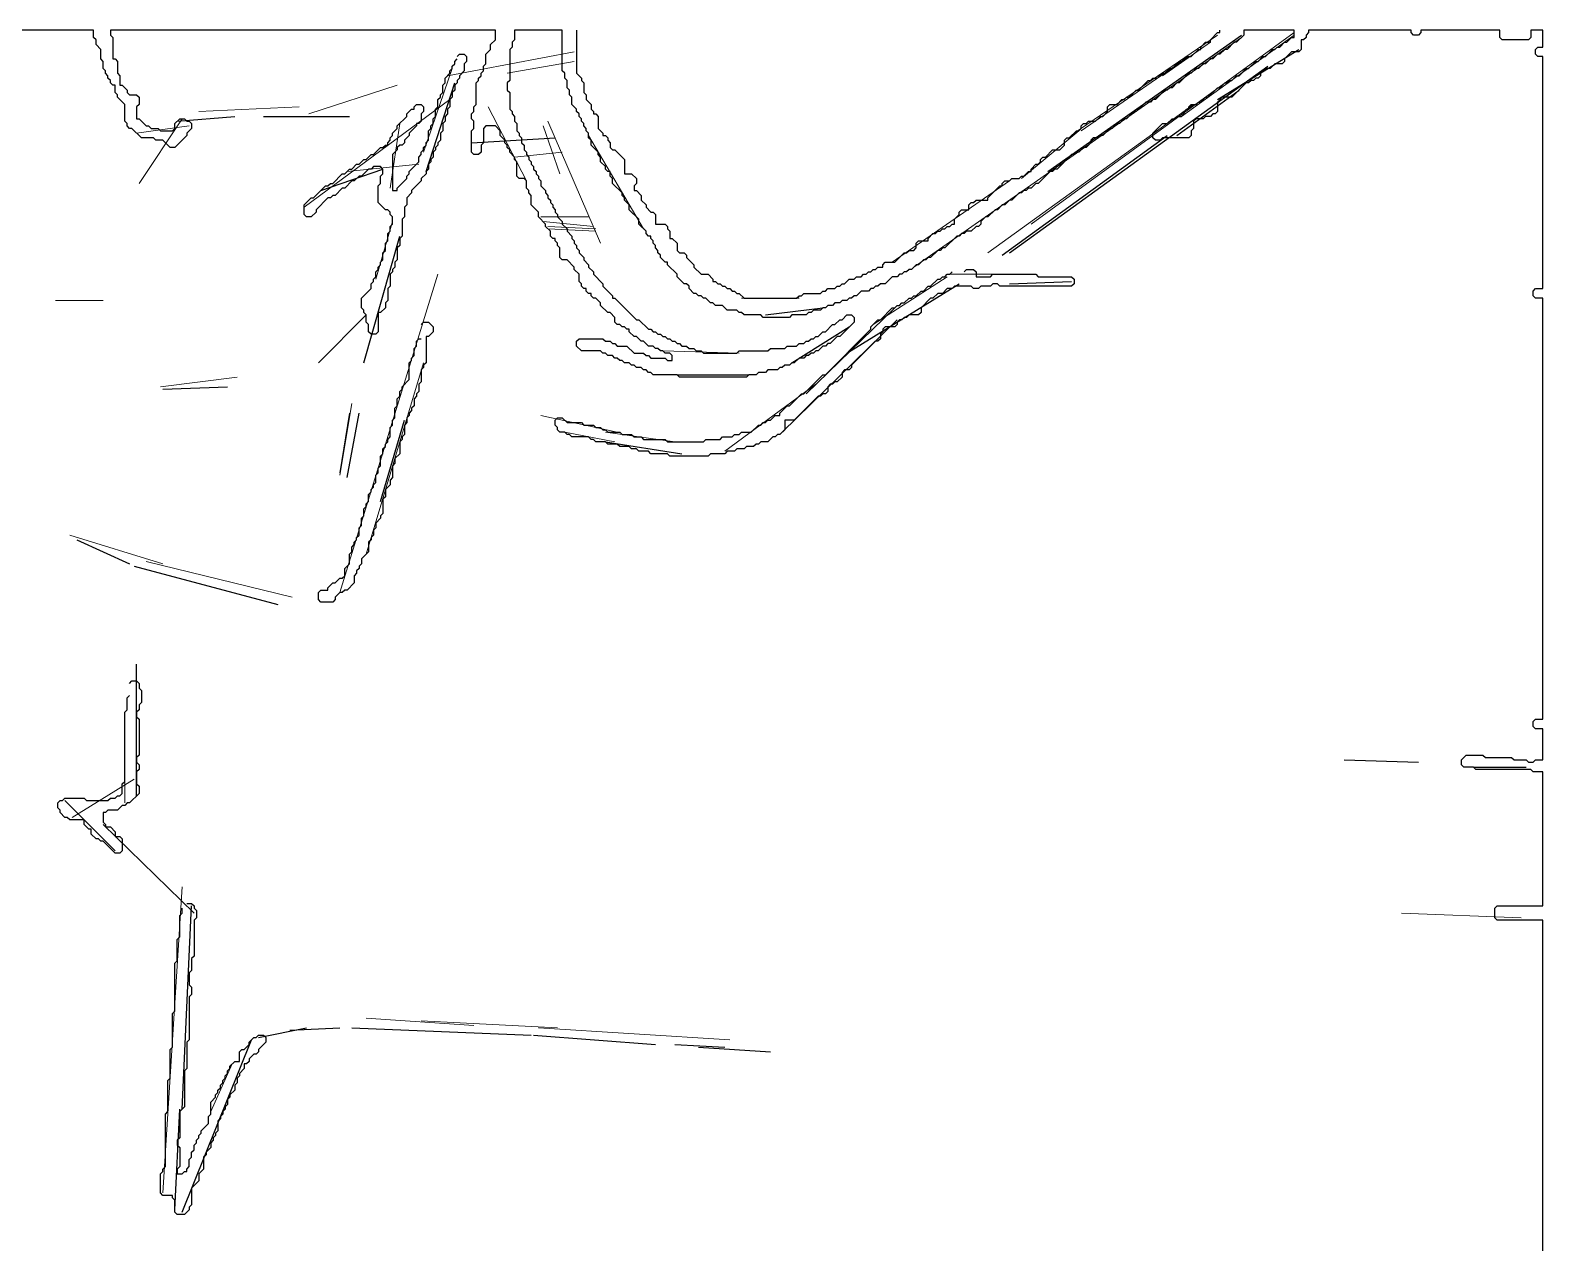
# Model space of a CAD drawing. Header units: metres. Extents: x 0 to 373, y 0 to 280.
# Drawn here: x 214.6 to 372.8, y 153.3 to 280 of the extents above; entities that cross this region are included whole.
import ezdxf

# ---------------------------------------------------------------- set-up
doc = ezdxf.new("R2010")
doc.units = ezdxf.units.M
for name, color, linetype in [('CUT', 7, 'Continuous'), ('FOLD', 1, 'Continuous'), ('OUTLINE', 3, 'Continuous')]:
    doc.layers.add(name, color=color, linetype=linetype)

msp = doc.modelspace()

# ---------------------------------------------------------------- linework, layer by layer
at = {"layer": 'CUT', "lineweight": 25}
for p, q in [((321, 265.25), (341.25, 279.5)), ((338.75, 272.75), (347.25, 278)), ((317, 256.75), (344, 276.25)), ((256, 265.25), (259, 274.5)), ((334.5, 269), (341, 273.75)), ((230, 270.5), (236, 271)), ((239, 271), (248, 271)), ((316.25, 256.5), (333.5, 269)), ((260.75, 268.25), (269.5, 268.75)), ((245, 263.25), (251.5, 265.5)), ((249.5, 245.25), (253.25, 258.5)), ((300, 246.25), (311.75, 253.5)), ((317, 253.5), (323.5, 253.75)), ((291.5, 250.25), (297.5, 251)), ((293.25, 238), (305.25, 249.75)), ((294.25, 245.25), (300.25, 249)), ((282.25, 244), (289.75, 244)), ((228.5, 242.5), (235.25, 242.75)), ((247.75, 233.25), (249, 240)), ((251.25, 230.75), (253.75, 239.25)), ((274.75, 237), (282.75, 235.75)), ((219.5, 226.75), (225, 224.25)), ((225.5, 224), (240.5, 220)), ((225.75, 200), (225.75, 213.75)), ((352, 203.75), (359.75, 203.5)), ((365.5, 203), (371, 203)), ((218.25, 199.5), (223.5, 194.25)), ((230.5, 167.25), (231.5, 188.5)), ((238.5, 174.75), (243.5, 175.75)), ((241.75, 175.5), (247, 175.75)), ((248.25, 175.75), (267, 175)), ((230.5, 156.5), (237.75, 174.5)), ((267.25, 175), (280, 174)), ((282, 174), (287.25, 173.75)), ((284.5, 173.75), (292, 173.25)), ((229.75, 156.75), (230.25, 167.25))]:
    msp.add_line(p, q, dxfattribs=at)
at = {"layer": 'FOLD', "lineweight": 18}
for p, q in [((307, 255.25), (341.25, 279.25)), ((319.25, 259.75), (346.75, 279.75)), ((323.75, 269.25), (338.75, 279.5)), ((333, 275.25), (338, 278.75)), ((335, 271), (346.75, 279.5)), ((258.25, 275.25), (271.5, 277.75)), ((264.5, 275.5), (271.5, 276.75)), ((324.5, 269.5), (335.75, 277.25)), ((255.75, 267.25), (258.75, 276)), ((243.75, 271.25), (253, 274.25)), ((232.25, 271.5), (242.75, 272)), ((243.25, 261.5), (258.5, 272.75)), ((262.5, 272), (266.5, 264.25)), ((314.75, 256.75), (336.25, 272.25)), ((226, 264), (230.5, 270.75)), ((268.75, 270.5), (274.25, 257.75)), ((225.75, 269.25), (231.25, 270)), ((252.25, 263.5), (253.25, 270.25)), ((268.25, 270), (270, 265)), ((273, 269), (278.75, 259.25)), ((318.25, 264.5), (324.25, 269.5)), ((265.25, 266.75), (270.25, 267.25)), ((247.75, 265.25), (255.25, 266)), ((304.75, 255.75), (317, 264.25)), ((250.75, 254), (252.5, 260)), ((268, 260.5), (273, 260.5)), ((268.25, 260), (273.5, 259.5)), ((268.75, 259.5), (273.75, 259.25)), ((268.75, 259.25), (273.75, 259)), ((247, 221.25), (257.25, 254.5)), ((302.75, 249.25), (310.5, 254.25)), ((310.75, 254.5), (319.5, 254.5)), ((217.25, 251.75), (222.25, 251.75)), ((289, 252), (295, 252)), ((244.75, 245.25), (249.75, 250.25)), ((295.75, 242), (305, 251)), ((249.75, 225.25), (255.75, 245.25)), ((280.75, 246.5), (288.75, 246.25)), ((228.25, 242.75), (236.25, 243.75)), ((287.25, 236), (296.75, 243)), ((247, 233.5), (248.25, 241)), ((247, 233.75), (248, 240)), ((268, 239.75), (276, 238)), ((270.5, 238), (275.75, 237)), ((274.75, 238), (282, 237)), ((218.75, 227.25), (228.5, 224.25)), ((226.75, 224.5), (242, 220.75)), ((224.5, 199.25), (224.5, 208.5)), ((219, 197.75), (225.5, 201.75)), ((222.25, 197), (231.75, 187.75)), ((228.5, 158.5), (230.5, 190.5)), ((358, 187.75), (370.5, 187.25)), ((249.75, 176.75), (261, 176)), ((255.5, 176.5), (269.75, 175.75)), ((267.75, 175.75), (287.75, 174.5)), ((233.5, 167), (235.75, 172))]:
    msp.add_line(p, q, dxfattribs=at)
at = {"layer": 'OUTLINE'}
for points in [[(372.75, 136.25), (372.75, 187), (368, 187), (367.75, 187.25), (367.75, 188.25), (368, 188.5), (372.75, 188.5), (372.75, 202.5), (371.75, 202.5), (371.5, 202.75), (365.75, 202.75), (365.5, 203), (364.5, 203), (364.25, 203.25), (364.25, 203.75), (364.75, 204.25), (366.5, 204.25), (366.75, 204), (369.5, 204), (369.75, 203.75), (371, 203.75), (371.25, 203.5), (371.75, 203.5), (372, 203.75), (372.75, 203.75), (372.75, 207), (372, 207), (371.75, 207.25), (371.75, 207.75), (372, 208), (372.75, 208), (372.75, 252), (372, 252), (371.75, 252.25), (371.75, 252.75), (372, 253), (372.75, 253), (372.75, 277.25), (372.25, 277.25), (372, 277.5), (372, 278), (372.25, 278.25), (372.75, 278.25), (372.75, 280), (371.5, 280), (371.5, 279.25), (371.25, 279), (368.5, 279), (368.25, 279.25), (368.25, 280), (360, 280), (360, 279.75), (359.75, 279.5), (359.25, 279.5), (359, 279.75), (359, 280), (348.25, 280), (348.25, 279.75), (348, 279.5), (348, 279.25), (347.75, 279), (347.5, 279), (347.5, 278), (347.25, 277.75), (346.5, 277.75), (345.75, 277), (345.75, 276.75), (345.5, 276.5), (344.75, 276.5), (344.25, 276), (343.75, 276), (343.25, 275.5), (343.25, 275.25), (343, 275), (342.75, 275), (342.5, 274.75), (342.25, 274.75), (342, 274.5), (341.75, 274.5), (340.25, 273), (339.25, 273), (338.75, 272.5), (338.75, 271.5), (338.5, 271.25), (338.25, 271.25), (338, 271), (337.5, 271), (337.25, 270.75), (336.5, 270.75), (336.25, 270.5), (336.25, 269.75), (336, 269.5), (336, 269), (335.75, 268.75), (333, 268.75), (332.75, 268.5), (332.25, 268.5), (332, 268.75), (332, 269.25), (333, 270.25), (333.5, 270.25), (334, 270.75), (334.25, 270.75), (334.5, 271), (335, 271), (335.25, 271.25), (335.25, 271.5), (335.5, 271.75), (335.75, 271.75), (335.75, 272), (336, 272.25), (336.5, 272.25), (336.75, 272.5), (337, 272.5), (337.5, 273), (337.75, 273), (338.75, 274), (339, 274), (339.5, 274.5), (339.75, 274.5), (340, 274.75), (340.25, 274.75), (340.75, 275.25), (341, 275.25), (341.75, 276), (342, 276), (342.75, 276.75), (343, 276.75), (343.5, 277.25), (343.75, 277.25), (344.5, 278), (344.75, 278), (345, 278.25), (345.25, 278.25), (345.75, 278.75), (346, 278.75), (346.5, 279.25), (346.75, 279.25), (346.75, 280), (341.5, 280), (341.5, 279.5), (340.75, 278.75), (340.5, 278.75), (339.75, 278), (339.5, 278), (339, 277.5), (338.75, 277.5), (338.25, 277), (338, 277), (337.5, 276.5), (337.25, 276.5), (336.75, 276), (336.5, 276), (336, 275.5), (335.75, 275.5), (334.75, 274.5), (334.5, 274.5), (334, 274), (333.75, 274), (333.5, 273.75), (333.25, 273.75), (332.25, 272.75), (332, 272.75), (331.75, 272.5), (331.25, 272.5), (330.25, 271.5), (330, 271.5), (329.25, 270.75), (329, 270.75), (328.5, 270.25), (328.25, 270.25), (327.75, 269.75), (327.5, 269.75), (326.75, 269), (326.5, 269), (326.25, 268.75), (325.75, 268.75), (325.5, 268.5), (325.5, 268.25), (325, 267.75), (324.75, 267.75), (324.25, 267.25), (324, 267.25), (323.75, 267), (323.5, 267), (322, 265.5), (321.75, 265.5), (321.5, 265.25), (321.25, 265.25), (320, 264), (319.75, 264), (319.25, 263.5), (319, 263.5), (318.75, 263.25), (318.5, 263.25), (318.25, 263), (318, 263), (317.25, 262.25), (317, 262.25), (316.5, 261.75), (316.25, 261.75), (315.75, 261.25), (315.5, 261.25), (314.75, 260.5), (314.5, 260.5), (314, 260), (314, 259.75), (313.75, 259.5), (313.5, 259.5), (313, 259), (312.5, 259), (312.25, 258.75), (312, 258.75), (311.75, 258.5), (311.5, 258.5), (310.25, 257.25), (310, 257.25), (309.75, 257), (309.5, 257), (308.75, 256.25), (308.5, 256.25), (308.25, 256), (308, 256), (307.5, 255.5), (307.25, 255.5), (306.75, 255), (306.5, 255), (306.25, 254.75), (306, 254.75), (305.75, 254.5), (305.5, 254.5), (305.25, 254.25), (304.75, 254.25), (304, 253.5), (303.5, 253.5), (303.25, 253.25), (303, 253.25), (302.75, 253), (302.5, 253), (302.25, 252.75), (301.5, 252.75), (301, 252.25), (300.75, 252.25), (300.5, 252), (300.25, 252), (300, 251.75), (299.5, 251.75), (299.25, 251.5), (298.75, 251.5), (298.5, 251.25), (298, 251.25), (297.75, 251), (297.5, 251), (297.25, 250.75), (296.5, 250.75), (296.25, 250.5), (296, 250.5), (295.75, 250.25), (294.25, 250.25), (294, 250), (291.25, 250), (291, 250.25), (289.25, 250.25), (289, 250.5), (288.75, 250.5), (288.5, 250.75), (287.5, 250.75), (287, 251.25), (286.25, 251.25), (286, 251.5), (285.75, 251.5), (285.25, 252), (285, 252), (284.75, 252.25), (284.5, 252.25), (284.25, 252.5), (284, 252.5), (283.5, 253), (283.5, 253.25), (283.25, 253.5), (283, 253.5), (282.25, 254.25), (282.25, 254.5), (281.25, 255.5), (281.25, 255.75), (281, 255.75), (280.5, 256.25), (280.5, 256.5), (280.25, 256.75), (280.25, 257), (280, 257.25), (280, 257.5), (279.75, 257.75), (279.75, 258), (279.5, 258.25), (279.5, 258.5), (279.25, 258.5), (279, 258.75), (279, 259), (278.25, 259.75), (278.25, 260.25), (277.25, 261.25), (277.25, 261.75), (276.75, 262.25), (276.75, 262.5), (276.5, 262.75), (276.5, 263), (275.5, 264), (275.5, 264.5), (275.25, 264.75), (275.25, 265.25), (275, 265.25), (274.75, 265.5), (274.75, 265.75), (274.25, 266.25), (274.25, 266.75), (274, 267), (274, 267.25), (273.25, 268), (273.25, 268.5), (273, 268.75), (273, 269.25), (272.75, 269.5), (272.75, 269.75), (272.5, 270), (272.5, 270.25), (272.25, 270.5), (272.25, 270.75), (272, 271), (272, 271.25), (271.75, 271.5), (271.75, 271.75), (271.25, 272.25), (271.25, 273), (271, 273.25), (271, 273.75), (270.75, 274), (270.75, 274.75), (270.5, 275), (270.5, 275.5), (270.25, 275.75), (270.25, 280), (265.25, 280), (265.25, 279), (265, 278.75), (265, 278.25), (264.75, 278), (264.75, 274.75), (264.5, 274.5), (264.5, 273.75), (264.75, 273.5), (264.75, 271.75), (265, 271.5), (265, 271.25), (265.25, 271), (265.25, 270.5), (265.5, 270.25), (265.5, 269.5), (265.75, 269.25), (265.75, 269), (266, 268.75), (266, 268.25), (266.25, 268), (266.25, 267.5), (266.5, 267.25), (266.5, 267), (266.75, 266.75), (266.75, 266.5), (267, 266.25), (267, 266), (267.25, 265.75), (267.25, 265.5), (267.5, 265.25), (267.5, 265), (267.75, 264.75), (267.75, 264.5), (268, 264.25), (268, 263.75), (268.5, 263.25), (268.5, 263), (268.75, 262.75), (268.75, 262.5), (269, 262.25), (269, 262), (269.25, 261.75), (269.25, 261.5), (269.5, 261.25), (269.5, 261), (269.75, 260.75), (269.75, 260.5), (270.25, 260), (270.25, 259.75), (270.75, 259.25), (270.75, 259), (271.25, 258.5), (271.25, 258.25), (271.5, 258), (271.5, 257.75), (271.75, 257.5), (271.75, 257.25), (272, 257), (272, 256.75), (272.5, 256.25), (272.5, 256), (273, 255.5), (273, 255.25), (273.5, 254.75), (273.5, 254.5), (274.5, 253.5), (274.5, 253.25), (275.5, 252.25), (275.5, 252), (275.75, 252), (278, 249.75), (278.25, 249.75), (279.25, 248.75), (279.5, 248.75), (279.75, 248.5), (280, 248.5), (280.25, 248.25), (280.5, 248.25), (280.75, 248), (281, 248), (281.25, 247.75), (281.5, 247.75), (281.75, 247.5), (282, 247.5), (282.25, 247.25), (282.5, 247.25), (282.75, 247), (283.25, 247), (283.5, 246.75), (284, 246.75), (284.25, 246.5), (284.75, 246.5), (285, 246.25), (288.5, 246.25), (288.75, 246.5), (291.75, 246.5), (292, 246.75), (293.5, 246.75), (293.75, 247), (294.75, 247), (295, 247.25), (295.5, 247.25), (295.75, 247.5), (296, 247.5), (296.25, 247.75), (296.5, 247.75), (296.75, 248), (297, 248), (297.5, 248.5), (297.75, 248.5), (298.5, 249.25), (298.75, 249.25), (299.25, 249.75), (299.5, 249.75), (300, 250.25), (300.5, 250.25), (300.75, 250), (300.75, 249.5), (299.25, 248), (299, 248), (298.25, 247.25), (298, 247.25), (297.75, 247), (297.5, 247), (297, 246.5), (296.75, 246.5), (296.5, 246.25), (296.25, 246.25), (296, 246), (295.75, 246), (295.5, 245.75), (295, 245.75), (294.5, 245.25), (294.25, 245.25), (294, 245), (293.5, 245), (293.25, 244.75), (293, 244.75), (292.75, 244.5), (291.75, 244.5), (291.5, 244.25), (290.75, 244.25), (290.5, 244), (289.75, 244), (289.5, 243.75), (282.5, 243.75), (282.25, 244), (279.75, 244), (279.5, 244.25), (279.25, 244.25), (279, 244.5), (278.75, 244.5), (278.5, 244.75), (278, 244.75), (277.75, 245), (277.5, 245), (277.25, 245.25), (276.75, 245.25), (276.5, 245.5), (276.25, 245.5), (276, 245.75), (275.75, 245.75), (275.5, 246), (275, 246), (274.75, 246.25), (274.5, 246.25), (274.25, 246.5), (272.25, 246.5), (271.75, 247), (271.75, 247.5), (272, 247.75), (274.5, 247.75), (274.75, 247.5), (275.25, 247.5), (275.5, 247.25), (275.75, 247.25), (276, 247), (277, 247), (277.75, 246.25), (278.75, 246.25), (279, 246), (279.25, 246), (279.5, 245.75), (281, 245.75), (281.25, 245.5), (281.75, 245.5), (281.75, 246), (281.5, 246.25), (281, 246.25), (280.75, 246.5), (280.5, 246.5), (280.25, 246.75), (280, 246.75), (279.75, 247), (279.25, 247), (278.75, 247.5), (278.5, 247.5), (278, 248), (277.75, 248), (277.25, 248.5), (277.25, 248.75), (277, 248.75), (276.75, 249), (276.5, 249), (276.25, 249.25), (276, 249.25), (275.75, 249.5), (275.75, 250), (275.25, 250.5), (275, 250.5), (274.25, 251.25), (274.25, 251.5), (273.75, 252), (273.5, 252), (273.25, 252.25), (273.25, 252.5), (273, 252.5), (272.75, 252.75), (272.75, 253), (272.5, 253), (272.25, 253.25), (272.25, 253.5), (272, 253.75), (272, 254.5), (271.5, 255), (271.5, 255.25), (270.75, 256), (270.25, 256), (270, 256.25), (270, 257.25), (269.75, 257.5), (269.75, 257.75), (269.5, 258), (269.5, 258.25), (269.25, 258.25), (269, 258.5), (269, 259), (268.5, 259.5), (268.5, 259.75), (267.75, 260.5), (267.75, 261), (267, 261.75), (267, 262.75), (266.75, 263), (266.75, 263.25), (266.5, 263.5), (266.5, 264.25), (266.25, 264.5), (265.75, 264.5), (265.5, 264.75), (265.5, 266.25), (265.25, 266.5), (265.25, 266.75), (264.75, 267.25), (264.75, 267.5), (264.5, 267.75), (264.5, 268), (264.25, 268.25), (264.25, 268.5), (263.75, 269), (263.75, 269.5), (263.25, 270), (262.25, 270), (262, 269.75), (262, 268.25), (261.75, 268), (261.75, 267.25), (261.5, 267), (261, 267), (260.75, 267.25), (260.75, 269.5), (261, 269.75), (261, 270.5), (260.75, 270.75), (260.75, 271.25), (261, 271.5), (261, 272), (261.25, 272.25), (261.25, 274.5), (261.5, 274.75), (261.5, 275), (261.75, 275.25), (261.75, 275.5), (262, 275.75), (262, 276.25), (262.25, 276.5), (262.25, 277.5), (262.75, 278), (262.75, 278.5), (263.25, 279), (263.25, 280), (223, 280), (223, 279.5), (223.25, 279.25), (223.25, 277), (223.5, 277), (223.75, 276.75), (223.75, 275.5), (224, 275.25), (224, 274.25), (224.25, 274.25), (224.75, 273.75), (224.75, 273.5), (225, 273.25), (225.75, 273.25), (226, 273), (226, 272.25), (225.75, 272), (225.75, 270.75), (226, 270.75), (226.75, 270), (227, 270), (227.25, 269.75), (228, 269.75), (228.25, 269.5), (229.5, 269.5), (229.75, 269.75), (229.75, 270.25), (230.25, 270.75), (230.75, 270.75), (231, 270.5), (231.25, 270.5), (231.5, 270.25), (231.5, 269.75), (231, 269.25), (231, 269), (229.75, 267.75), (229.25, 267.75), (228.5, 268.5), (227.75, 268.5), (227.5, 268.75), (226.25, 268.75), (225.25, 269.75), (225, 269.75), (224.75, 270), (224.75, 270.25), (224.5, 270.5), (224.5, 272.25), (223.75, 273), (223.75, 273.25), (223.5, 273.5), (223.5, 274.25), (223.25, 274.25), (223, 274.5), (223, 274.75), (222.75, 275), (222.75, 275.25), (222.5, 275.5), (222.5, 275.75), (222.25, 276), (222.25, 276.75), (222, 277), (222, 278), (221.5, 278.5), (221.5, 279), (221.25, 279.25), (221.25, 280), (175.5, 280)], [(271.75, 280), (271.75, 275.5), (272.25, 275), (272.25, 274.75), (272.5, 274.5), (272.5, 273.5), (272.75, 273.25), (272.75, 272.75), (273.25, 272.25), (273.25, 271.75), (273.5, 271.5), (273.5, 271.25), (273.75, 271.25), (274, 271), (274, 269.75), (274.5, 269.25), (274.5, 269), (274.75, 269), (275, 268.75), (275, 268.5), (275.25, 268.25), (275.25, 267.75), (275.5, 267.5), (275.75, 267.5), (276.75, 266.5), (276.75, 265), (277.5, 265), (278, 264.5), (278, 264), (277.75, 263.75), (277.75, 263.25), (278, 263.25), (278.5, 262.75), (278.5, 262.25), (279, 261.75), (279, 261.5), (279.5, 261), (279.75, 261), (280, 260.75), (280, 259.75), (281, 259.75), (281.25, 259.5), (281.25, 259.25), (281.5, 259), (281.5, 258.25), (281.75, 258.25), (282.25, 257.75), (282.25, 257), (282.5, 256.75), (283, 256.75), (283.25, 256.5), (283.25, 256.25), (284, 255.5), (284, 255.25), (284.75, 254.5), (285.5, 254.5), (286, 254), (286, 253.75), (286.25, 253.75), (286.5, 253.5), (286.75, 253.5), (287, 253.25), (287.25, 253.25), (287.5, 253), (287.75, 253), (288, 252.75), (288.25, 252.75), (288.5, 252.5), (288.75, 252.5), (289.25, 252), (294.75, 252), (295, 252.25), (295.25, 252.25), (295.5, 252.5), (297.25, 252.5), (297.5, 252.75), (297.75, 252.75), (298, 253), (298.75, 253), (299, 253.25), (299.25, 253.25), (299.5, 253.5), (299.75, 253.5), (300.25, 254), (300.75, 254), (301, 254.25), (301.5, 254.25), (301.75, 254.5), (302, 254.5), (302.25, 254.75), (302.5, 254.75), (302.75, 255), (303, 255), (303.25, 255.25), (303.75, 255.25), (303.75, 255.5), (304, 255.75), (305, 255.75), (306, 256.75), (306.25, 256.75), (306.5, 257), (307, 257), (307.25, 257.25), (307.25, 257.75), (307.5, 258), (308.5, 258), (308.5, 258.25), (309, 258.75), (309.25, 258.75), (309.5, 259), (309.75, 259), (310, 259.25), (310.25, 259.25), (310.5, 259.5), (310.75, 259.5), (311, 259.75), (311.25, 259.75), (311.25, 260.25), (311.75, 260.75), (311.75, 261), (312, 261.25), (312.75, 261.25), (312.75, 261.75), (313, 262), (313.25, 262), (313.5, 262.25), (314.75, 262.25), (314.75, 262.5), (316, 263.75), (316.25, 263.75), (316.25, 264), (316.5, 264.25), (317, 264.25), (317.25, 264.5), (318, 264.5), (318.25, 264.75), (318.5, 264.75), (319, 265.25), (319.25, 265.25), (319.25, 265.5), (319.75, 266), (320, 266), (320.25, 266.25), (320.25, 266.5), (320.5, 266.75), (320.75, 266.75), (321.5, 267.5), (322.25, 267.5), (322.75, 268), (322.75, 268.5), (323, 268.75), (323.25, 268.75), (324, 269.5), (324.25, 269.5), (324.5, 269.75), (324.5, 270), (324.75, 270.25), (325, 270.25), (325.25, 270.5), (326, 270.5), (326.5, 271), (326.75, 271), (327.25, 271.5), (327.25, 272), (327.5, 272.25), (328.25, 272.25), (328.75, 272.75), (329, 272.75), (329.25, 273), (329.5, 273), (330.25, 273.75), (330.5, 273.75), (331.5, 274.75), (331.75, 274.75), (332, 275), (332.25, 275), (332.5, 275.25), (332.75, 275.25), (333, 275.5), (333.25, 275.5), (333.75, 276), (334, 276), (334.75, 276.75), (335, 276.75), (335.5, 277.25), (336, 277.25), (336.75, 278), (337, 278), (337, 278.25), (337.5, 278.75), (338, 278.75), (338, 279), (338.75, 279.75), (339, 279.75), (339, 280)], [(259.25, 277.25), (259.5, 277.5), (260, 277.5), (260.25, 277.25), (260.25, 276.75), (260, 276.5), (260, 275.75), (259.5, 275.25), (259.5, 275), (259.25, 274.75), (259.25, 274.5), (259, 274.25), (259, 273.75), (258.75, 273.5), (258.75, 273), (258.5, 272.75), (258.5, 272), (258.25, 271.75), (258.25, 271.25), (258, 271), (258, 270.5), (257.75, 270.25), (257.75, 269.5), (257.5, 269.25), (257.5, 268.5), (257.25, 268.25), (257.25, 268), (257, 267.75), (257, 267.5), (256.75, 267.25), (256.75, 266.75), (256.5, 266.5), (256.5, 266.25), (256.25, 266), (256.25, 265.5), (256, 265.25), (256, 265), (255.5, 264.5), (255.5, 264.25), (254.5, 263.25), (254.5, 263), (254, 262.5), (254, 261.75), (253.75, 261.5), (253.75, 260.5), (253.5, 260.25), (253.5, 258.5), (253.25, 258.25), (253.25, 257.5), (253, 257.25), (253, 256), (252.75, 255.75), (252.75, 255.25), (252.5, 255), (252.5, 254.75), (252.25, 254.5), (252.25, 253.25), (252, 253), (252, 251.75), (251.75, 251.5), (251.75, 251), (251.25, 250.5), (251, 250.5), (251, 248.5), (250.75, 248.25), (250.25, 248.25), (250, 248.5), (250, 249.25), (249.75, 249.5), (249.75, 250.25), (249.5, 250.5), (249.5, 250.75), (249.25, 251), (249.25, 252), (250.25, 253), (250.25, 253.5), (250.5, 253.75), (250.5, 254), (250.75, 254.25), (250.75, 254.75), (251, 255), (251, 255.25), (251.25, 255.5), (251.25, 255.75), (251.5, 256), (251.5, 256.75), (251.75, 257), (251.75, 257.75), (252, 258), (252, 258.75), (252.25, 259), (252.25, 259.5), (252.5, 259.75), (252.5, 260.5), (252.25, 260.75), (252.25, 261), (252, 261.25), (251.75, 261.25), (251, 262), (251, 263.75), (251.25, 264), (251.25, 264.75), (251.5, 265), (251.5, 265.5), (251.25, 265.75), (250.5, 265.75), (250.25, 265.5), (250, 265.5), (249.25, 264.75), (249, 264.75), (248.5, 264.25), (248.25, 264.25), (247.5, 263.5), (247.25, 263.5), (246.5, 262.75), (246.25, 262.75), (246, 262.5), (245.75, 262.5), (244.5, 261.25), (244.5, 261), (244, 260.5), (243.5, 260.5), (243.25, 260.75), (243.25, 261.75), (244, 262.5), (244.25, 262.5), (245.5, 263.75), (245.75, 263.75), (246, 264), (246.25, 264), (247.25, 265), (247.5, 265), (248, 265.5), (248.25, 265.5), (248.75, 266), (249, 266), (249.5, 266.5), (249.75, 266.5), (250.25, 267), (250.5, 267), (251.25, 267.75), (251.5, 267.75), (251.75, 268), (252, 268), (252, 268.25), (252.25, 268.5), (252.25, 268.75), (252.5, 269), (252.5, 269.25), (253, 269.75), (253, 270), (254, 271), (254, 271.25), (254.5, 271.75), (254.75, 271.75), (254.75, 272), (255, 272.25), (255.5, 272.25), (255.75, 272), (255.75, 271.5), (255.5, 271.25), (255.5, 270.5), (255.25, 270.25), (255, 270.25), (255, 270), (254.25, 269.25), (254.25, 269), (253.75, 268.5), (253.75, 268.25), (253.5, 268), (253.25, 268), (253, 267.75), (253, 267.5), (252.5, 267), (252.5, 263.25), (253, 263.25), (253, 263.5), (254, 264.5), (254, 264.75), (254.25, 265), (254.25, 265.25), (255.25, 266.25), (255.25, 266.75), (255.5, 267), (255.5, 267.25), (255.75, 267.5), (255.75, 267.75), (256, 268), (256, 268.25), (256.25, 268.5), (256.25, 269.5), (256.5, 269.75), (256.5, 270), (256.75, 270.25), (256.75, 270.75), (257, 271), (257, 271.75), (257.25, 272), (257.25, 272.75), (257.5, 273), (257.5, 273.25), (257.75, 273.5), (257.75, 274.25), (258, 274.5), (258, 275), (258.5, 275.5), (258.5, 275.75), (258.75, 276), (258.75, 276.25), (259, 276.5), (259, 276.75), (259.25, 277)], [(312.25, 254.75), (312.5, 255), (313.25, 255), (313.5, 254.75), (313.5, 254.25), (315, 254.25), (315.25, 254.5), (319.75, 254.5), (320, 254.25), (323.5, 254.25), (323.75, 254), (323.75, 253.5), (323.5, 253.25), (316, 253.25), (315.75, 253.5), (315.25, 253.5), (315, 253.25), (314, 253.25), (313.75, 253), (313.25, 253), (313, 253.25), (311.25, 253.25), (311, 253), (310.5, 253), (310, 252.5), (309.5, 252.5), (309, 252), (308.75, 252), (307.75, 251), (307.75, 250.5), (307.5, 250.25), (306.5, 250.25), (306.25, 250), (306, 250), (305.75, 249.75), (305.5, 249.75), (305.25, 249.5), (305.25, 249.25), (305, 249), (304, 249), (303.75, 248.75), (303.75, 248.5), (303.5, 248.25), (303.5, 247.75), (303.25, 247.5), (303, 247.5), (300.5, 245), (300.5, 244.75), (300.25, 244.5), (299.75, 244.5), (299.5, 244.25), (299.5, 243.75), (299, 243.25), (298.75, 243.25), (298.5, 243), (298.25, 243), (298, 242.75), (298, 242.25), (297.75, 242), (297.5, 242), (297.25, 241.75), (297, 241.75), (294.5, 239.25), (293.5, 239.25), (293.5, 238.25), (293, 237.75), (292.75, 237.75), (292.5, 237.5), (292.25, 237.5), (291.75, 237), (291, 237), (290.75, 236.75), (290.5, 236.75), (290.25, 236.5), (289.5, 236.5), (289.25, 236.25), (288.5, 236.25), (288.25, 236), (287.5, 236), (287.25, 235.75), (285.75, 235.75), (285.5, 235.5), (281.5, 235.5), (281.25, 235.75), (279.5, 235.75), (279.25, 236), (278.25, 236), (278, 236.25), (277.5, 236.25), (277.25, 236.5), (276.25, 236.5), (276, 236.75), (275, 236.75), (274.75, 237), (273.75, 237), (273.5, 237.25), (273.25, 237.25), (273, 237.5), (271.25, 237.5), (271, 237.75), (270.75, 237.75), (270.5, 238), (270, 238), (269.75, 238.25), (269.75, 238.5), (269.5, 238.75), (269.5, 239.25), (269.75, 239.5), (270.25, 239.5), (270.75, 239), (272.25, 239), (272.5, 238.75), (273.5, 238.75), (273.75, 238.5), (274.25, 238.5), (274.5, 238.25), (274.75, 238.25), (275, 238), (276.25, 238), (276.5, 237.75), (277.5, 237.75), (277.75, 237.5), (278.5, 237.5), (278.75, 237.25), (281, 237.25), (281.25, 237), (285, 237), (285.25, 237.25), (286.75, 237.25), (287, 237.5), (288, 237.5), (288.25, 237.75), (288.75, 237.75), (289, 238), (290, 238), (290.75, 238.75), (291, 238.75), (291.25, 239), (291.5, 239), (291.75, 239.25), (292, 239.25), (292.5, 239.75), (293, 239.75), (293, 240), (293.75, 240.75), (294, 240.75), (295.25, 242), (295.5, 242), (297.5, 244), (297.75, 244), (302.5, 248.75), (302.5, 249), (303.25, 249.75), (303.5, 249.75), (304.75, 251), (305, 251), (305.25, 251.25), (305.5, 251.25), (305.75, 251.5), (306, 251.5), (306.5, 252), (306.75, 252), (307, 252.25), (307.25, 252.25), (307.75, 252.75), (308, 252.75), (308.5, 253.25), (308.75, 253.25), (309.5, 254), (309.75, 254), (310, 254.25), (310.25, 254.25), (310.5, 254.5), (310.75, 254.5), (311, 254.75)], [(255.5, 249.25), (255.75, 249.5), (256.25, 249.5), (256.75, 249), (256.75, 248.5), (256.25, 248), (256, 248), (256, 245.25), (255.75, 245), (255.75, 244.75), (255.5, 244.5), (255.5, 243.25), (255.25, 243), (255.25, 242.25), (255, 242), (255, 241.75), (254.75, 241.5), (254.75, 240.75), (254.5, 240.5), (254.5, 240.25), (254.25, 240), (254.25, 239.75), (254, 239.5), (254, 239), (253.75, 238.75), (253.75, 237.75), (253.5, 237.5), (253.5, 237.25), (253.25, 237), (253.25, 235.75), (252.75, 235.25), (252.75, 234.75), (252.5, 234.5), (252.5, 233.25), (252.25, 233), (252.25, 232.5), (251.75, 232), (251.75, 231.25), (251.5, 231), (251.5, 229.5), (251.25, 229.25), (251.25, 229), (250.75, 228.5), (250.75, 228), (250.5, 227.75), (250.5, 227.25), (250.25, 227), (250.25, 226.75), (250, 226.5), (250, 225.5), (249.25, 224.75), (249.25, 224.25), (249, 224), (249, 223.75), (248.75, 223.5), (248.75, 223.25), (248.5, 223), (248.5, 222.25), (247.75, 221.5), (247.5, 221.5), (247.25, 221.25), (247, 221.25), (246.5, 220.75), (246.5, 220.5), (246.25, 220.25), (245, 220.25), (244.75, 220.5), (244.75, 221.25), (245, 221.5), (245.75, 221.5), (245.75, 221.75), (246.25, 222.25), (246.5, 222.25), (247, 222.75), (247.25, 222.75), (247.5, 223), (247.5, 223.75), (248, 224.25), (248, 225.25), (248.25, 225.5), (248.25, 226), (248.5, 226.25), (248.5, 226.5), (248.75, 226.75), (248.75, 227), (249, 227.25), (249, 228), (249.25, 228.25), (249.25, 229), (249.5, 229.25), (249.5, 230), (249.75, 230.25), (249.75, 230.5), (250, 230.75), (250, 231.5), (250.25, 231.75), (250.25, 232), (250.5, 232.25), (250.5, 232.5), (250.75, 232.75), (250.75, 233.5), (251, 233.75), (251, 234.25), (251.25, 234.5), (251.25, 235.5), (251.5, 235.75), (251.5, 236.25), (251.75, 236.5), (251.75, 236.75), (252, 237), (252, 237.25), (252.25, 237.5), (252.25, 238.5), (252.5, 238.75), (252.5, 239.25), (252.75, 239.5), (252.75, 240.5), (253, 240.75), (253, 241.5), (253.25, 241.75), (253.25, 242.25), (253.5, 242.5), (253.5, 242.75), (254.25, 243.5), (254.25, 245.25), (254.5, 245.5), (254.5, 245.75), (254.75, 246), (254.75, 246.75), (255, 247), (255, 247.5), (255.25, 247.75), (255.5, 247.75)], [(225, 211.75), (225.25, 212), (225.75, 212), (226, 211.75), (226, 211.25), (226.25, 211), (226.25, 209.75), (226, 209.5), (226, 209), (225.75, 208.75), (225.75, 208.25), (226, 208), (226, 204.25), (225.75, 204), (225.75, 203.5), (226, 203.25), (226, 202.75), (225.75, 202.5), (225.75, 201.25), (226, 201), (226, 200.25), (225, 199.25), (224.75, 199.25), (224.5, 199), (224.25, 199), (223.75, 198.5), (222.75, 198.5), (222.5, 198.25), (222.25, 198.25), (222.25, 197.25), (222.5, 197), (222.5, 196.75), (223, 196.75), (223.5, 196.25), (223.5, 195.75), (224, 195.75), (224.25, 195.5), (224.25, 194.25), (224, 194), (223.5, 194), (222.25, 195.25), (222, 195.25), (221.75, 195.5), (221.5, 195.5), (221, 196), (221, 196.5), (220.75, 196.5), (220.25, 197), (220.25, 197.5), (218.75, 197.5), (218.5, 197.75), (218.25, 197.75), (217.75, 198.25), (217.75, 198.5), (217.5, 198.75), (217.5, 199.25), (217.75, 199.5), (218, 199.5), (218.25, 199.75), (220.25, 199.75), (220.5, 199.5), (222.75, 199.5), (223, 199.75), (223.5, 199.75), (223.75, 200), (224, 200), (224.25, 200.25), (224.25, 201.25), (224.5, 201.5), (224.5, 208.75), (224.75, 209), (224.75, 210.25), (225, 210.5)], [(231, 188.75), (231.5, 188.75), (231.75, 188.5), (231.75, 188.25), (232, 188), (232, 187.25), (231.75, 187), (231.75, 183.25), (231.5, 183), (231.5, 181.75), (231.25, 181.5), (231.25, 180.25), (231.5, 180), (231.5, 179.25), (231.25, 179), (231.25, 174.5), (231, 174.25), (231, 171.5), (230.75, 171.25), (230.75, 167.5), (230.25, 167), (230.25, 164.25), (230, 164), (230, 163.5), (230.25, 163.25), (230.25, 161.25), (230, 161), (230, 160.5), (230.5, 160.5), (230.75, 160.75), (231, 160.75), (231, 161), (231.25, 161.25), (231.25, 162), (231.5, 162.25), (231.5, 162.75), (231.75, 163), (231.75, 163.5), (232, 163.75), (232, 164), (232.25, 164.25), (232.25, 164.5), (232.5, 164.75), (232.5, 165), (233.25, 165.75), (233.25, 166.5), (233.5, 166.75), (233.5, 168), (234, 168.5), (234, 168.75), (234.25, 169), (234.25, 169.25), (234.5, 169.5), (234.5, 169.75), (234.75, 170), (234.75, 170.25), (235, 170.5), (235, 170.75), (235.25, 171), (235.25, 171.25), (235.5, 171.5), (235.5, 171.75), (236, 172.25), (236.5, 172.25), (236.5, 173.25), (236.75, 173.5), (237, 173.5), (237.5, 174), (237.5, 174.25), (238, 174.75), (238.25, 174.75), (238.5, 175), (239, 175), (239.25, 174.75), (239.25, 174.25), (238.5, 173.5), (238.5, 173.25), (238.25, 173), (238, 173), (237.5, 172.5), (237.5, 172.25), (237.25, 172), (237, 172), (237, 171.5), (236.5, 171), (236.5, 170.75), (236.25, 170.5), (236.25, 170), (236, 169.75), (236, 169.25), (235.5, 168.75), (235.5, 168.5), (235.25, 168.25), (235.25, 167.75), (235, 167.5), (235, 167.25), (234.75, 167), (234.75, 166.75), (234.5, 166.5), (234.5, 166.25), (234.25, 166), (234.25, 165), (234, 164.75), (234, 164.5), (233.75, 164.25), (233.75, 164), (233.5, 163.75), (233.5, 163.25), (233, 162.75), (233, 162.5), (232.75, 162.25), (232.75, 161), (232.25, 160.5), (232.25, 159.75), (231.5, 159), (231.5, 157.25), (231.25, 157), (231.25, 156.75), (230.75, 156.25), (230, 156.25), (229.75, 156.5), (229.75, 157.75), (229.5, 158), (229.5, 158.25), (228.5, 158.25), (228.25, 158.5), (228.25, 160.5), (228.5, 160.75), (228.5, 161), (228.75, 161.25), (228.75, 166.75), (229, 167), (229, 170.25), (229.25, 170.5), (229.25, 173.5), (229.5, 173.75), (229.5, 177.25), (229.75, 177.5), (229.75, 182.5), (230, 182.75), (230, 185), (230.25, 185.25), (230.25, 187.5), (230.5, 187.75), (230.5, 188.25)]]:
    msp.add_lwpolyline(points, dxfattribs=at)

doc.saveas('drawing.dxf')
